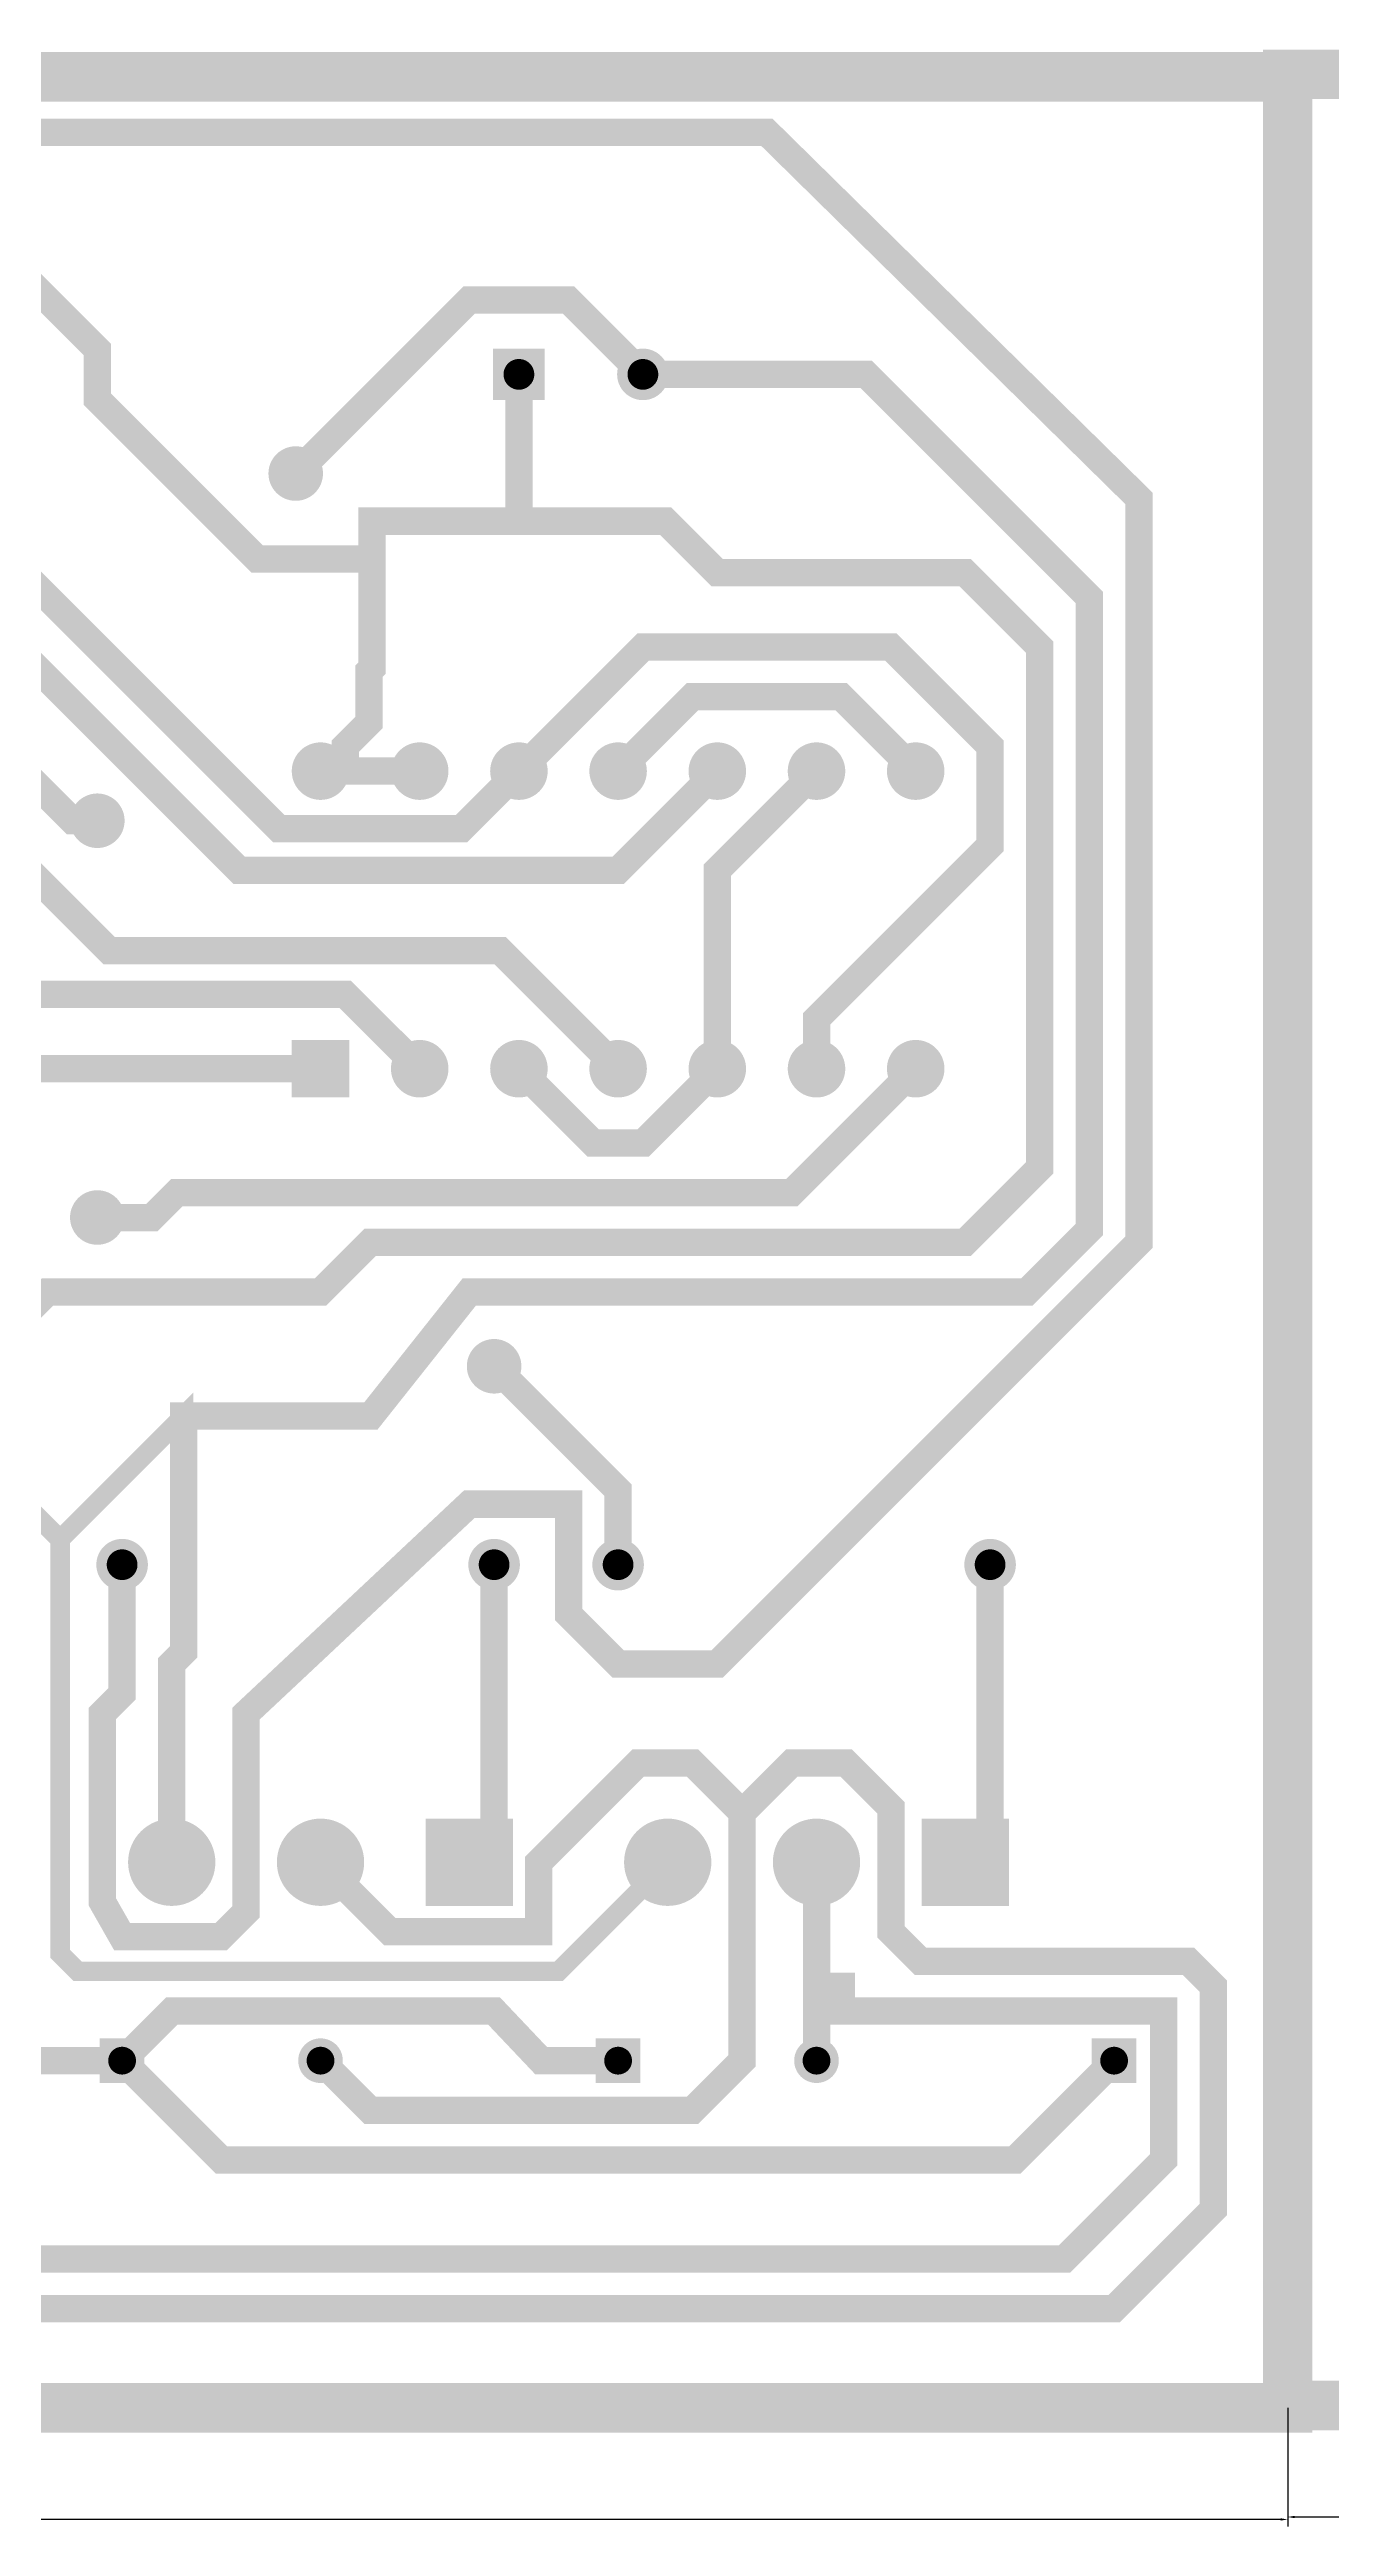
# Model space of a CAD drawing. Extents: x 57 to 198, y 54 to 118.
# Drawn here: x 95.5 to 128.3, y 54.1 to 117.5 of the extents above; entities that cross this region are included whole.
import ezdxf

# ---------------------------------------------------------------- set-up
doc = ezdxf.new("R2010")
doc.units = 0
doc.header["$MEASUREMENT"] = 0
doc.layers.get('0').update_dxf_attribs({"color": 1, "linetype": 'CONTINUOUS'})
doc.layers.get('Defpoints').update_dxf_attribs({"linetype": 'CONTINUOUS'})
for name, color, linetype in [('BOARD_OUTLINE', 7, 'CONTINUOUS'), ('BOTTOM', 7, 'CONTINUOUS'), ('COMPONENTS_TOP', 1, 'CONTINUOUS'), ('DRILL', 7, 'CONTINUOUS'), ('DRLDWG', 8, 'CONTINUOUS'), ('FABDWG', 7, 'CONTINUOUS'), ('PADSTACKS', 1, 'CONTINUOUS')]:
    doc.layers.add(name, color=color, linetype=linetype)
doc.layers.get('COMPONENTS_TOP').off()
doc.layers.get('PADSTACKS').off()
doc.dimstyles.get("Standard").update_dxf_attribs({"dimtxt": 0.18, "dimasz": 0.18, "dimexe": 0.18, "dimexo": 0.0625, "dimgap": 0.09, "dimtad": 0, "dimtih": 1, "dimtoh": 1, "dimdec": 4, "dimzin": 0, "dimdsep": 46, "dimtxsty": 'Standard', "dimcen": 0.09, "dimadec": 0, "dimazin": 0, "dimtfac": 1, "dimtdec": 4, "dimtofl": 0, "dimtmove": 0, "dimatfit": 3, "dimfxl": 0, "dimtolj": 1, "dimtzin": 0, "dimarcsym": 0})

# ---------------------------------------------------------------- blocks, each defined once
blk = doc.blocks.new('PADSTACK_TM_CYLND_LLB_PAD3')
blk.add_point((0, 0))
at = {"layer": 'BOTTOM', "const_width": 0.052}
blk.add_lwpolyline([(-0.026, 0), (0.026, 0)], dxfattribs=at)
at = {"layer": 'DRILL', "const_width": 0.0155}
blk.add_lwpolyline([(-0.00775, 0, 1), (0.00775, 0, 1)], format="xyb", close=True, dxfattribs=at)
at = {"layer": 'DRLDWG', "const_width": 0.0155}
blk.add_lwpolyline([(-0.00775, 0, 1), (0.00775, 0, 1)], format="xyb", close=True, dxfattribs=at)
blk = doc.blocks.new('PADSTACK_TM_CYLND_LLB_PAD4')
blk.add_point((0, 0))
at = {"layer": 'BOTTOM', "const_width": 0.026}
blk.add_lwpolyline([(-0.013, 0, 1), (0.013, 0, 1)], format="xyb", close=True, dxfattribs=at)
at = {"layer": 'DRILL', "const_width": 0.0155}
blk.add_lwpolyline([(-0.00775, 0, 1), (0.00775, 0, 1)], format="xyb", close=True, dxfattribs=at)
at = {"layer": 'DRLDWG', "const_width": 0.0155}
blk.add_lwpolyline([(-0.00775, 0, 1), (0.00775, 0, 1)], format="xyb", close=True, dxfattribs=at)
blk = doc.blocks.new('FOOTPRINT_CAPACITOR_POL_C2')
at = {"layer": 'PADSTACKS'}
for name, p in [('PADSTACK_TM_CYLND_LLB_PAD3', (0, 0)), ('PADSTACK_TM_CYLND_LLB_PAD4', (0.125, 0))]:
    blk.add_blockref(name, p, dxfattribs=at)
blk = doc.blocks.new('PADSTACK_TM_DIODE_LLB_PAD30')
blk.add_point((0, 0))
at = {"layer": 'BOTTOM', "const_width": 0.0225}
blk.add_lwpolyline([(-0.01125, 0, 1), (0.01125, 0, 1)], format="xyb", close=True, dxfattribs=at)
at = {"layer": 'DRILL', "const_width": 0.014}
blk.add_lwpolyline([(-0.007, 0, 1), (0.007, 0, 1)], format="xyb", close=True, dxfattribs=at)
at = {"layer": 'DRLDWG', "const_width": 0.014}
blk.add_lwpolyline([(-0.007, 0, 1), (0.007, 0, 1)], format="xyb", close=True, dxfattribs=at)
blk = doc.blocks.new('PADSTACK_TM_DIODE_LLB_PAD29')
blk.add_point((0, 0))
at = {"layer": 'BOTTOM', "const_width": 0.045}
blk.add_lwpolyline([(-0.0225, 0), (0.0225, 0)], dxfattribs=at)
at = {"layer": 'DRILL', "const_width": 0.014}
blk.add_lwpolyline([(-0.007, 0, 1), (0.007, 0, 1)], format="xyb", close=True, dxfattribs=at)
at = {"layer": 'DRLDWG', "const_width": 0.014}
blk.add_lwpolyline([(-0.007, 0, 1), (0.007, 0, 1)], format="xyb", close=True, dxfattribs=at)
blk = doc.blocks.new('FOOTPRINT_DIODE_D1')
at = {"layer": 'PADSTACKS', "rotation": 90}
for name, p in [('PADSTACK_TM_DIODE_LLB_PAD29', (-0.3, 0)), ('PADSTACK_TM_DIODE_LLB_PAD30', (0, 0))]:
    blk.add_blockref(name, p, dxfattribs=at)
blk = doc.blocks.new('FOOTPRINT_DIODE_D2')
at = {"layer": 'PADSTACKS', "rotation": 90}
for name, p in [('PADSTACK_TM_DIODE_LLB_PAD29', (-0.3, 0)), ('PADSTACK_TM_DIODE_LLB_PAD30', (0, 0))]:
    blk.add_blockref(name, p, dxfattribs=at)
blk = doc.blocks.new('FOOTPRINT_DIODE_D3')
at = {"layer": 'PADSTACKS', "rotation": 90}
for name, p in [('PADSTACK_TM_DIODE_LLB_PAD29', (-0.3, 0)), ('PADSTACK_TM_DIODE_LLB_PAD30', (0, 0))]:
    blk.add_blockref(name, p, dxfattribs=at)
blk = doc.blocks.new('PADSTACK_TO_LLB_PAD60')
blk.add_point((0, 0))
at = {"layer": 'BOTTOM', "const_width": 0.088}
blk.add_lwpolyline([(-0.044, 0), (0.044, 0)], dxfattribs=at)
at = {"layer": 'DRILL', "const_width": 0.0335}
blk.add_lwpolyline([(-0.01675, 0, 1), (0.01675, 0, 1)], format="xyb", close=True, dxfattribs=at)
at = {"layer": 'DRLDWG', "const_width": 0.0335}
blk.add_lwpolyline([(-0.01675, 0, 1), (0.01675, 0, 1)], format="xyb", close=True, dxfattribs=at)
blk = doc.blocks.new('PADSTACK_TO_LLB_PAD61')
blk.add_point((0, 0))
at = {"layer": 'BOTTOM', "const_width": 0.044}
blk.add_lwpolyline([(-0.022, 0, 1), (0.022, 0, 1)], format="xyb", close=True, dxfattribs=at)
at = {"layer": 'DRILL', "const_width": 0.0335}
blk.add_lwpolyline([(-0.01675, 0, 1), (0.01675, 0, 1)], format="xyb", close=True, dxfattribs=at)
at = {"layer": 'DRLDWG', "const_width": 0.0335}
blk.add_lwpolyline([(-0.01675, 0, 1), (0.01675, 0, 1)], format="xyb", close=True, dxfattribs=at)
blk = doc.blocks.new('FOOTPRINT_BD_Q1')
at = {"layer": 'PADSTACKS'}
for name, p in [('PADSTACK_TO_LLB_PAD61', (-0.05, 0)), ('PADSTACK_TO_LLB_PAD61', (0.1, 0)), ('PADSTACK_TO_LLB_PAD60', (0.25, 0))]:
    blk.add_blockref(name, p, dxfattribs=at)
blk = doc.blocks.new('FOOTPRINT_BD_Q2')
at = {"layer": 'PADSTACKS'}
for name, p in [('PADSTACK_TO_LLB_PAD61', (-0.05, 0)), ('PADSTACK_TO_LLB_PAD61', (0.1, 0)), ('PADSTACK_TO_LLB_PAD60', (0.25, 0))]:
    blk.add_blockref(name, p, dxfattribs=at)
blk = doc.blocks.new('FOOTPRINT_BD_Q3')
at = {"layer": 'PADSTACKS'}
for name, p in [('PADSTACK_TO_LLB_PAD61', (-0.05, 0)), ('PADSTACK_TO_LLB_PAD61', (0.1, 0)), ('PADSTACK_TO_LLB_PAD60', (0.25, 0))]:
    blk.add_blockref(name, p, dxfattribs=at)
blk = doc.blocks.new('PADSTACK_TM_AXIAL_LLB_PAD3')
blk.add_point((0, 0))
at = {"layer": 'BOTTOM', "const_width": 0.026}
blk.add_lwpolyline([(-0.013, 0, 1), (0.013, 0, 1)], format="xyb", close=True, dxfattribs=at)
at = {"layer": 'DRILL', "const_width": 0.0155}
blk.add_lwpolyline([(-0.00775, 0, 1), (0.00775, 0, 1)], format="xyb", close=True, dxfattribs=at)
at = {"layer": 'DRLDWG', "const_width": 0.0155}
blk.add_lwpolyline([(-0.00775, 0, 1), (0.00775, 0, 1)], format="xyb", close=True, dxfattribs=at)
blk = doc.blocks.new('FOOTPRINT_RESISTOR_2_R1')
at = {"layer": 'PADSTACKS'}
for p in [(0, 0), (0.375, 0)]:
    blk.add_blockref('PADSTACK_TM_AXIAL_LLB_PAD3', p, dxfattribs=at)
blk = doc.blocks.new('FOOTPRINT_RESISTOR_2_R2')
at = {"layer": 'PADSTACKS'}
for p in [(0, 0), (0.375, 0)]:
    blk.add_blockref('PADSTACK_TM_AXIAL_LLB_PAD3', p, dxfattribs=at)
blk = doc.blocks.new('PADSTACK_DIP100T_LLB_PAD1')
blk.add_point((0, 0))
at = {"layer": 'BOTTOM', "const_width": 0.058}
blk.add_lwpolyline([(-0.029, 0), (0.029, 0)], dxfattribs=at)
at = {"layer": 'DRILL', "const_width": 0.017}
blk.add_lwpolyline([(-0.0085, 0, 1), (0.0085, 0, 1)], format="xyb", close=True, dxfattribs=at)
at = {"layer": 'DRLDWG', "const_width": 0.017}
blk.add_lwpolyline([(-0.0085, 0, 1), (0.0085, 0, 1)], format="xyb", close=True, dxfattribs=at)
blk = doc.blocks.new('PADSTACK_DIP100T_LLB_PAD2')
blk.add_point((0, 0))
at = {"layer": 'BOTTOM', "const_width": 0.029}
blk.add_lwpolyline([(-0.0145, 0, 1), (0.0145, 0, 1)], format="xyb", close=True, dxfattribs=at)
at = {"layer": 'DRILL', "const_width": 0.017}
blk.add_lwpolyline([(-0.0085, 0, 1), (0.0085, 0, 1)], format="xyb", close=True, dxfattribs=at)
at = {"layer": 'DRLDWG', "const_width": 0.017}
blk.add_lwpolyline([(-0.0085, 0, 1), (0.0085, 0, 1)], format="xyb", close=True, dxfattribs=at)
blk = doc.blocks.new('FOOTPRINT_DIP_14_U1')
at = {"layer": 'PADSTACKS'}
for name, p in [('PADSTACK_DIP100T_LLB_PAD2', (0, 0.3)), ('PADSTACK_DIP100T_LLB_PAD2', (0.1, 0.3)), ('PADSTACK_DIP100T_LLB_PAD2', (0.2, 0.3)), ('PADSTACK_DIP100T_LLB_PAD2', (0.3, 0.3)), ('PADSTACK_DIP100T_LLB_PAD2', (0.4, 0.3)), ('PADSTACK_DIP100T_LLB_PAD2', (0.5, 0.3)), ('PADSTACK_DIP100T_LLB_PAD2', (0.6, 0.3)), ('PADSTACK_DIP100T_LLB_PAD1', (0, 0)), ('PADSTACK_DIP100T_LLB_PAD2', (0.1, 0)), ('PADSTACK_DIP100T_LLB_PAD2', (0.2, 0)), ('PADSTACK_DIP100T_LLB_PAD2', (0.3, 0)), ('PADSTACK_DIP100T_LLB_PAD2', (0.4, 0)), ('PADSTACK_DIP100T_LLB_PAD2', (0.5, 0)), ('PADSTACK_DIP100T_LLB_PAD2', (0.6, 0))]:
    blk.add_blockref(name, p, dxfattribs=at)
blk = doc.blocks.new('VIASTACK_VIA1')
blk.add_point((0, 0))
at = {"layer": 'BOTTOM', "const_width": 0.0275}
blk.add_lwpolyline([(-0.01375, 0, 1), (0.01375, 0, 1)], format="xyb", close=True, dxfattribs=at)
at = {"layer": 'DRILL', "const_width": 0.0175}
blk.add_lwpolyline([(-0.00875, 0, 1), (0.00875, 0, 1)], format="xyb", close=True, dxfattribs=at)
at = {"layer": 'DRLDWG', "const_width": 0.0175}
blk.add_lwpolyline([(-0.00875, 0, 1), (0.00875, 0, 1)], format="xyb", close=True, dxfattribs=at)
at = {"layer": 'FABDWG', "const_width": 0.0175}
blk.add_lwpolyline([(-0.00875, 0, 1), (0.00875, 0, 1)], format="xyb", close=True, dxfattribs=at)
blk = doc.blocks.new('*D80')
at = {"color": 0, "linetype": 'Continuous', "lineweight": -2}
for p, q in [((57.325, 57.0875), (57.325, 54.1125)), ((127.175, 57.0875), (127.175, 54.1125)), ((57.505, 54.2925), (91.65, 54.2925)), ((126.995, 54.2925), (92.85, 54.2925))]:
    blk.add_line(p, q, dxfattribs=at)
at = {"color": 0, "linetype": 'Continuous'}
for points in [[(57.505, 54.3225), (57.505, 54.2625), (57.325, 54.2925)], [(126.995, 54.3225), (126.995, 54.2625), (127.175, 54.2925)]]:
    blk.add_solid(points, dxfattribs=at)
at = {"layer": 'Defpoints', "color": 0, "linetype": 'Continuous'}
for p in [(57.325, 57.15), (127.175, 57.15), (127.175, 54.2925)]:
    blk.add_point(p, dxfattribs=at)
at = {"color": 0, "linetype": 'Continuous', "insert": (92.25, 54.2925), "char_height": 0.18, "attachment_point": 5}
blk.add_mtext('\\A1;69.8500', dxfattribs=at)
blk = doc.blocks.new('*D81')
at = {"color": 0, "linetype": 'Continuous', "lineweight": -2}
for p, q in [((127.175, 57.15), (127.175, 54.175)), ((197.025, 57.15), (197.025, 54.175)), ((127.355, 54.355), (161.5, 54.355)), ((196.845, 54.355), (162.7, 54.355))]:
    blk.add_line(p, q, dxfattribs=at)
at = {"color": 0, "linetype": 'Continuous'}
for points in [[(127.355, 54.385), (127.355, 54.325), (127.175, 54.355)], [(196.845, 54.385), (196.845, 54.325), (197.025, 54.355)]]:
    blk.add_solid(points, dxfattribs=at)
at = {"layer": 'Defpoints', "color": 0, "linetype": 'Continuous'}
for p in [(127.175, 57.2125), (197.025, 57.2125), (197.025, 54.355)]:
    blk.add_point(p, dxfattribs=at)
at = {"color": 0, "linetype": 'Continuous', "insert": (162.1, 54.355), "char_height": 0.18, "attachment_point": 5}
blk.add_mtext('\\A1;69.8500', dxfattribs=at)

msp = doc.modelspace()

# ---------------------------------------------------------------- linework, layer by layer
at = {"layer": 'BOARD_OUTLINE', "const_width": 1.27}
for points in [[(57.325, 57.15), (127.175, 57.15), (127.175, 116.84), (57.325, 116.84), (57.325, 57.15)], [(127.175, 57.2125), (197.025, 57.2125), (197.025, 116.9025), (127.175, 116.9025), (127.175, 57.2125)]]:
    msp.add_lwpolyline(points, dxfattribs=at)
at = {"layer": 'BOTTOM'}
for points, const_width in [([(79.55, 93.98), (75.3336, 98.1964), (61.8208, 98.1964), (59.23, 100.33), (59.23, 115.4176), (113.84, 115.4176), (123.365, 106.045), (123.365, 86.995), (112.57, 76.2), (110.03, 76.2), (108.76, 77.47), (108.76, 80.28982), (106.22042, 80.28982), (100.505, 74.93), (100.505, 69.85), (99.87, 69.215), (97.33, 69.215), (96.822, 70.10739), (96.822, 74.93), (97.33, 75.438), (97.33, 78.74)], 0.70019), ([(107.49, 109.22), (107.49, 105.4608), (103.7308, 105.4608), (103.7308, 104.49518), (100.78482, 104.49518), (96.695, 108.585), (96.695, 109.855), (94.79, 111.76)], 0.70019), ([(101.775, 106.68), (106.22, 111.125), (108.76, 111.125), (110.665, 109.22)], 0.70019), ([(107.49, 99.06), (106.0168, 97.5868), (101.3432, 97.5868), (93.52, 105.41), (92.885, 105.41), (87.805, 110.49), (69.2376, 110.49), (66.85, 108.1024), (64.6148, 108.1024)], 0.70019), ([(79.55, 88.9), (70.025, 79.375), (70.025, 77.47), (71.295, 76.2), (74.4192, 76.2), (78.50902, 80.28982), (81.94649, 80.28982), (83.02938, 79.20694), (83.02938, 77.47), (83.66438, 76.835), (86.535, 76.835), (95.425, 85.725), (102.41, 85.725), (103.68, 86.995), (118.92, 86.995), (120.825, 88.9), (120.825, 102.235), (118.92, 104.14), (112.57, 104.14), (111.2492, 105.4608), (107.49, 105.4608), (107.49, 109.22)], 0.70019), ([(79.55, 104.14), (77.645, 106.045), (77.645, 107.95), (78.915, 109.22), (87.6272, 109.22), (100.3272, 96.52), (110.03, 96.52), (112.57, 99.06)], 0.70019), ([(98.6, 71.12), (98.6, 76.2), (98.9048, 76.5048), (98.9048, 82.55), (103.70117, 82.55), (106.22, 85.725), (120.4948, 85.725), (122.095, 87.3252), (122.095, 103.505), (116.38, 109.22), (110.665, 109.22)], 0.70019), ([(102.41, 99.06), (103.045, 99.06), (103.045, 99.695), (103.6546, 100.3046), (103.6546, 101.6254), (103.7308, 101.7016), (103.7308, 105.4608), (107.49, 105.4608), (107.49, 109.22)], 0.70019), ([(87.17, 106.68), (96.06, 97.79), (96.695, 97.79)], 0.70019), ([(115.11, 91.44), (115.11, 92.71), (119.555, 97.155), (119.555, 99.695), (117.015, 102.235), (110.665, 102.235), (107.49, 99.06)], 0.70019), ([(117.65, 99.06), (115.745, 100.965), (111.935, 100.965), (110.03, 99.06)], 0.70019), ([(87.17, 99.06), (92.4024, 99.06), (96.9998, 94.4626), (107.0074, 94.4626), (110.03, 91.44)], 0.70019), ([(102.41, 99.06), (104.95, 99.06)], 0.70019), ([(112.57, 91.44), (112.57, 96.52), (115.11, 99.06)], 0.70019), ([(104.95, 91.44), (103.045, 93.345), (89.075, 93.345), (87.17, 91.44)], 0.70019), ([(92.25, 85.09), (93.52, 86.36), (93.52, 90.17), (94.79, 91.44), (102.41, 91.44)], 0.70019), ([(96.695, 87.63), (98.09369, 87.63), (98.72869, 88.265), (114.475, 88.265), (117.65, 91.44)], 0.70019), ([(112.57, 91.44), (110.665, 89.535), (109.395, 89.535), (107.49, 91.44)], 0.70019), ([(106.855, 83.82), (110.03, 80.645), (110.03, 78.74)], 0.70019), ([(111.3, 71.12), (108.506, 68.326), (96.19039, 68.326), (95.7425, 68.77389), (95.7425, 79.3877), (98.9048, 82.55), (98.9048, 76.5048), (98.6, 76.2), (98.6, 71.12)], 0.49996), ([(64.31, 80.9752), (59.23, 75.8952), (59.23, 62.23), (61.77, 59.69), (122.73, 59.69), (125.27, 62.23), (125.27, 67.945), (124.635, 68.58), (117.777, 68.58), (117.015, 69.342), (117.015, 72.517), (115.872, 73.66), (114.475, 73.66), (113.205, 72.39), (113.205, 66.04), (111.935, 64.77), (103.68, 64.77), (102.41, 66.04)], 0.70019), ([(111.3, 71.12), (108.506, 68.326), (96.19039, 68.326), (95.7425, 68.77389), (95.7425, 79.3877), (94.4852, 80.645), (93.2152, 80.645), (85.9, 73.3298), (85.9, 71.12)], 0.49996), ([(106.22, 71.12), (106.855, 71.755), (106.855, 78.74)], 0.70019), ([(118.92, 71.12), (119.555, 71.755), (119.555, 78.74)], 0.70019), ([(64.31, 77.0128), (62.6899, 77.0128), (60.5, 74.8229), (60.5, 63.5), (63.04, 60.96), (121.46, 60.96), (124, 63.5), (124, 67.31), (115.745, 67.31), (115.745, 67.945), (115.11, 67.945), (115.11, 67.31), (115.11, 66.04)], 0.70019), ([(97.33, 66.04), (91.615, 66.04), (91.51848, 65.94348), (91.51848, 73.66), (89.075, 73.66), (87.805, 72.39), (87.805, 69.85), (86.281, 68.326), (81.836, 68.326), (78.28, 64.77), (72.5904, 64.77), (65.85601, 71.50439), (65.85601, 73.0504), (64.31, 73.0504)], 0.70019), ([(102.41, 66.04), (103.68, 64.77), (111.935, 64.77), (113.205, 66.04), (113.205, 72.39), (111.935, 73.66), (110.538, 73.66), (107.998, 71.12), (107.998, 69.342), (104.188, 69.342), (102.41, 71.12)], 0.70019), ([(115.11, 66.04), (115.11, 71.12)], 0.70019), ([(97.33, 66.04), (98.6, 67.31), (106.855, 67.31), (108.05811, 66.04), (110.03, 66.04)], 0.70019), ([(97.33, 66.04), (91.615, 66.04), (91.51848, 65.94348), (91.38809, 65.94348), (91.38809, 64.135), (86.535, 64.135), (84.63, 66.04)], 0.70019), ([(122.73, 66.04), (120.19, 63.5), (99.87, 63.5), (97.33, 66.04)], 0.70019)]:
    msp.add_lwpolyline(points, dxfattribs=dict(at, const_width=const_width))

# ---------------------------------------------------------------- block references
at = {"layer": 'COMPONENTS_TOP', "xscale": 25.4, "yscale": 25.4, "zscale": 25.4}
for name, p in [('FOOTPRINT_CAPACITOR_POL_C2', (107.49, 109.22)), ('FOOTPRINT_DIP_14_U1', (102.41, 91.44)), ('FOOTPRINT_RESISTOR_2_R2', (97.33, 78.74)), ('FOOTPRINT_RESISTOR_2_R1', (110.03, 78.74)), ('FOOTPRINT_BD_Q3', (87.17, 71.12)), ('FOOTPRINT_BD_Q2', (99.87, 71.12)), ('FOOTPRINT_BD_Q1', (112.57, 71.12))]:
    msp.add_blockref(name, p, dxfattribs=at)
at = {"layer": 'COMPONENTS_TOP', "xscale": 25.4, "yscale": 25.4, "zscale": 25.4, "rotation": 180}
for name, p in [('FOOTPRINT_DIODE_D3', (89.71, 66.04)), ('FOOTPRINT_DIODE_D2', (102.41, 66.04)), ('FOOTPRINT_DIODE_D1', (115.11, 66.04))]:
    msp.add_blockref(name, p, dxfattribs=at)
at = {"layer": 'PADSTACKS', "xscale": 25.4, "yscale": 25.4, "zscale": 25.4}
for p in [(101.775, 106.68), (96.695, 97.79), (96.695, 87.63), (106.855, 83.82)]:
    msp.add_blockref('VIASTACK_VIA1', p, dxfattribs=at)

# ---------------------------------------------------------------- dimensions: what is measured, and where the dimension line sits
at = {"linetype": 'Continuous'}
for base, p1, p2, picture, middle in [((127.175, 54.2925), (57.325, 57.15), (127.175, 57.15), '*D80', (92.25, 54.2925)), ((197.025, 54.355), (127.175, 57.2125), (197.025, 57.2125), '*D81', (162.1, 54.355))]:
    dim = msp.add_linear_dim(base=base, p1=p1, p2=p2, dimstyle='Standard', dxfattribs=at)
    dim.commit()
    dim.dimension.update_dxf_attribs({"geometry": picture, "text_midpoint": middle})

doc.saveas('drawing.dxf')
